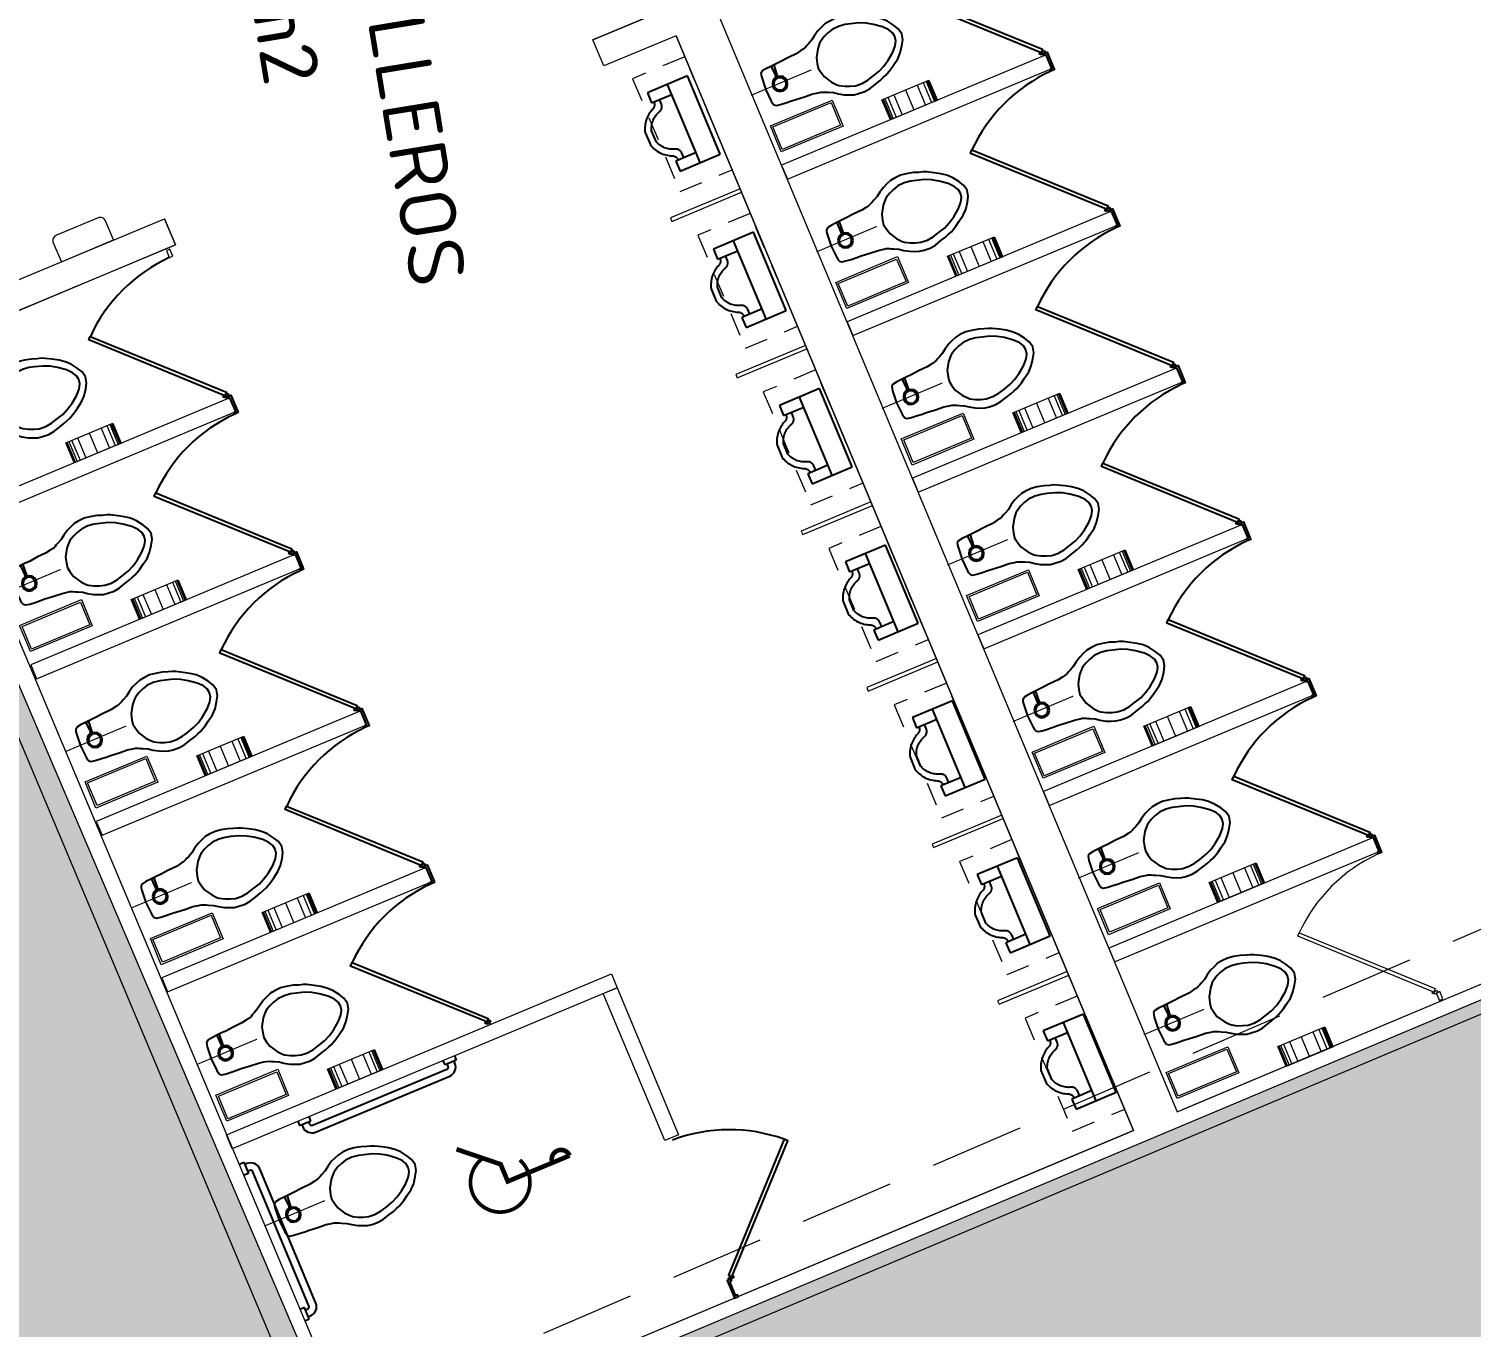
# Model space of a CAD drawing. Header units: metres. Extents: x 2 to 659295185, y -28 to 1124222152.
# Drawn here: x 655520.11 to 655527.76, y 1126304.49 to 1126311.37 of the extents above; entities that cross this region are included whole.
import ezdxf

# ---------------------------------------------------------------- set-up
doc = ezdxf.new("R2010")
doc.units = ezdxf.units.M
doc.header["$MEASUREMENT"] = 0
for name, pattern in [('CCSM_C1_CUERPO NS$0$CONTINUA', [0]), ('CCSM_C1_CUERPO NS$0$DASHED', [0.75, 0.5, -0.25]), ('CCSM_C1_CUERPO NS$0$HIDDEN2', [0.1875, 0.125, -0.0625]), ('CONTINUA', [0]), ('DASHDOT', [1, 0.5, -0.25, 0, -0.25])]:
    doc.linetypes.add(name, pattern=pattern)
doc.layers.get('0').update_dxf_attribs({"linetype": 'CONTINUOUS'})
for name, color, linetype, lineweight in [('- PUESTOS PARA DISCAPACITADOS', 141, 'CONTINUOUS', 0), ('CCSM_C1_CUERPO NS$0$A_AREAS DE SERVICIO', 2, 'CCSM_C1_CUERPO NS$0$CONTINUA', 30), ('LOCALES ASIGNADOS', 41, 'DASHDOT', 0), ('LOCALES PROPIOS', 101, 'CONTINUA', 0)]:
    doc.layers.add(name, color=color, linetype=linetype, lineweight=lineweight)
for name, color, linetype in [('A-PARED', 2, 'CONTINUA'), ('A-SANITARIOS', 3, 'CONTINUOUS'), ('CCSM_C1_CUERPO FM$0$A-AREAS COMERCIALES', 151, 'CONTINUOUS'), ('CCSM_C1_CUERPO NS$0$A-PARED', 2, 'CCSM_C1_CUERPO NS$0$CONTINUA'), ('CCSM_C1_CUERPO NS$0$A-PROYECCIONES', 5, 'CCSM_C1_CUERPO NS$0$DASHED'), ('CCSM_C1_CUERPO NS$0$A-SANITARIOS', 3, 'CONTINUOUS'), ('CCSM_C1_CUERPO NS$0$A-TEXTOS AREAS', 7, 'CONTINUOUS')]:
    doc.layers.add(name, color=color, linetype=linetype)
doc.layers.add('CCSM_C1_CUERPO NS$0$A-AREAS COMERCIALES', color=151, linetype='CONTINUOUS', plot=False)
doc.layers.add('CCSM_C1_CUERPO NS$0$A-AREAS SERVICIO', color=134, linetype='CONTINUOUS', plot=False)
doc.styles.add('CCSM_C1_CUERPO NS$0$Standard', font='txt_____.ttf')

# ---------------------------------------------------------------- blocks, each defined once
blk = doc.blocks.new('CCSM_C1_CUERPO NS$0$urinario')
at = {"linetype": 'Continuous'}
for p, q in [((-0.225, 0), (-0.225, 0.2308)), ((-0.225, 0.2308), (-0.1673, 0.2308)), ((-0.1673, 0.2308), (-0.1673, 0.1154)), ((0.1673, 0.1154), (0.1673, 0.2308)), ((0.1673, 0.2308), (0.225, 0.2308)), ((0.225, 0.2308), (0.225, 0)), ((0.225, 0.1154), (-0.225, 0.1154)), ((0.225, 0), (-0.225, 0))]:
    blk.add_line(p, q, dxfattribs=at)
for points in [[(-0.1673, 0.2178), (-0.1659, 0.2178), (-0.1634, 0.2179), (-0.1609, 0.2182), (-0.1585, 0.2186), (-0.1561, 0.2193), (-0.1537, 0.22), (-0.1514, 0.221), (-0.1491, 0.2221), (-0.147, 0.2234), (-0.147, 0.2234), (-0.145, 0.2248), (-0.143, 0.2264), (-0.1412, 0.2281), (-0.1396, 0.23), (-0.138, 0.2319), (-0.1366, 0.234), (-0.1354, 0.2362), (-0.1343, 0.2384), (-0.1307, 0.2459), (-0.1267, 0.2532), (-0.1223, 0.2603), (-0.1175, 0.2672), (-0.1123, 0.2737), (-0.1068, 0.28), (-0.1009, 0.286), (-0.0947, 0.2916), (-0.0946, 0.2917), (-0.0882, 0.297), (-0.0814, 0.3019), (-0.0744, 0.3065), (-0.0671, 0.3106), (-0.0596, 0.3144), (-0.052, 0.3177), (-0.0441, 0.3206), (-0.0361, 0.3231), (0.0361, 0.3231), (0.0441, 0.3206), (0.052, 0.3177), (0.0596, 0.3144), (0.0671, 0.3106), (0.0744, 0.3065), (0.0814, 0.302), (0.0882, 0.297), (0.0947, 0.2918), (0.0947, 0.2917), (0.0948, 0.2917), (0.1009, 0.286), (0.1068, 0.28), (0.1123, 0.2738), (0.1175, 0.2672), (0.1223, 0.2603), (0.1267, 0.2532), (0.1307, 0.2459), (0.1343, 0.2384), (0.1354, 0.2362), (0.1366, 0.234), (0.138, 0.2319), (0.1396, 0.23), (0.1413, 0.2282), (0.1431, 0.2265), (0.145, 0.2249), (0.147, 0.2234), (0.1471, 0.2234), (0.1492, 0.2221), (0.1514, 0.221), (0.1537, 0.22), (0.1561, 0.2193), (0.1585, 0.2186), (0.1609, 0.2182), (0.1634, 0.2179), (0.1658, 0.2178), (0.1659, 0.2178), (0.1673, 0.2178)], [(0.1673, 0.1859), (0.141, 0.1859), (0.1408, 0.1859), (0.1381, 0.186), (0.1354, 0.1863), (0.1327, 0.1869), (0.13, 0.1876), (0.1275, 0.1886), (0.125, 0.1898), (0.1226, 0.1911), (0.1203, 0.1927), (0.1182, 0.1944), (0.1162, 0.1963), (0.1143, 0.1984), (0.1126, 0.2006), (0.1111, 0.2029), (0.1098, 0.2053), (0.1087, 0.2079), (0.1078, 0.2105), (0.1055, 0.2172), (0.1029, 0.2238), (0.0998, 0.2302), (0.0964, 0.2364), (0.0926, 0.2424), (0.0884, 0.2482), (0.0839, 0.2537), (0.079, 0.2589), (0.0739, 0.2638), (0.0685, 0.2684), (0.0628, 0.2727), (0.0569, 0.2766), (0.0507, 0.2801), (0.0444, 0.2833), (0.0378, 0.2861), (0.0312, 0.2884), (0.031, 0.2885), (-0.031, 0.2885), (-0.0312, 0.2884), (-0.0378, 0.2861), (-0.0444, 0.2833), (-0.0507, 0.2801), (-0.0569, 0.2766), (-0.0628, 0.2727), (-0.0685, 0.2684), (-0.0739, 0.2638), (-0.079, 0.2589), (-0.0839, 0.2537), (-0.0884, 0.2482), (-0.0925, 0.2425), (-0.0963, 0.2365), (-0.0998, 0.2302), (-0.1028, 0.2238), (-0.1055, 0.2173), (-0.1077, 0.2105), (-0.1078, 0.2105), (-0.1087, 0.2079), (-0.1098, 0.2053), (-0.1111, 0.2029), (-0.1126, 0.2006), (-0.1143, 0.1984), (-0.1162, 0.1963), (-0.1182, 0.1944), (-0.1203, 0.1927), (-0.1226, 0.1911), (-0.125, 0.1898), (-0.1275, 0.1886), (-0.13, 0.1876), (-0.1327, 0.1869), (-0.1354, 0.1863), (-0.1381, 0.186), (-0.1408, 0.1859), (-0.1409, 0.1859), (-0.1673, 0.1859)]]:
    blk.add_lwpolyline(points, dxfattribs=at)
blk = doc.blocks.new('CCSM_C1_CUERPO NS$0$water')
at = {"linetype": 'Continuous'}
for p, q in [((-0.83, 26.23), (-1.78, 25.69)), ((0.24, 26.46), (-0.83, 26.23)), ((1.3, 26.21), (0.24, 26.46)), ((2.24, 25.65), (1.3, 26.21)), ((-3.68, 24.13), (-4.36, 23.23)), ((-2.85, 24.95), (-3.68, 24.13)), ((-2.23, 23.76), (-3.26, 22.43)), ((-1.78, 25.69), (-2.85, 24.95)), ((-1.32, 24.58), (-2.23, 23.76)), ((-0.56, 25.01), (-1.32, 24.58)), ((0.23, 25.12), (-0.56, 25.01)), ((1.01, 24.99), (0.23, 25.12)), ((1.76, 24.55), (1.01, 24.99)), ((2.65, 23.72), (1.76, 24.55)), ((3.29, 24.89), (2.24, 25.65)), ((3.67, 22.37), (2.65, 23.72)), ((4.11, 24.06), (3.29, 24.89)), ((4.85, 22.91), (4.11, 24.06)), ((-5.64, 21.04), (-5.92, 20.41)), ((-5, 22.17), (-5.64, 21.04)), ((-4.36, 23.23), (-5, 22.17)), ((-3.98, 21.3), (-4.54, 20.12)), ((-3.26, 22.43), (-3.98, 21.3)), ((4.36, 21.22), (3.67, 22.37)), ((4.9, 20.04), (4.36, 21.22)), ((5.4, 22.08), (4.85, 22.91)), ((6.01, 20.93), (5.4, 22.08)), ((6.21, 20.3), (6.01, 20.93)), ((-6.49, 18.72), (-6.77, 17.5)), ((-6.12, 19.7), (-6.49, 18.72)), ((-5.92, 20.41), (-6.12, 19.7)), ((-4.95, 18.71), (-5.24, 17.69)), ((-4.54, 20.12), (-4.95, 18.71)), ((5.29, 18.61), (4.9, 20.04)), ((5.55, 17.59), (5.29, 18.61)), ((6.48, 19.59), (6.21, 20.3)), ((6.74, 18.6), (6.48, 19.59)), ((7.09, 17.38), (6.74, 18.6)), ((-6.77, 17.5), (-6.94, 16.44)), ((-6.94, 16.44), (-6.87, 15.26)), ((-5.24, 17.69), (-5.4, 16.51)), ((-5.4, 16.51), (-5.34, 15.25)), ((5.7, 16.41), (5.55, 17.59)), ((5.61, 15.15), (5.7, 16.41)), ((7.23, 16.31), (7.09, 17.38)), ((7.14, 15.13), (7.23, 16.31)), ((-6.87, 15.26), (-6.76, 14.43)), ((-6.76, 14.43), (-6.45, 13.6)), ((-6.45, 13.6), (-6.11, 12.77)), ((-5.34, 15.25), (-5.07, 14.3)), ((-5.07, 14.3), (-4.72, 13.43)), ((-4.72, 13.43), (-4.22, 12.52)), ((4.44, 12.44), (4.96, 13.34)), ((4.96, 13.34), (5.32, 14.2)), ((5.32, 14.2), (5.61, 15.15)), ((6.33, 12.66), (6.7, 13.48)), ((6.7, 13.48), (7.02, 14.31)), ((7.02, 14.31), (7.14, 15.13)), ((-6.11, 12.77), (-5.56, 11.86)), ((-5.56, 11.86), (-5.02, 11.11)), ((-5.02, 11.11), (-4.63, 10.32)), ((-4.22, 12.52), (-3.95, 12.2)), ((-3.95, 12.2), (-3.16, 11.49)), ((-3.16, 11.49), (-1.79, 10.65)), ((-1.79, 10.65), (-0.73, 10.36)), ((0.92, 10.35), (1.99, 10.61)), ((1.99, 10.61), (3.37, 11.43)), ((3.37, 11.43), (4.16, 12.13)), ((4.16, 12.13), (4.44, 12.44)), ((4.82, 10.23), (5.22, 11.02)), ((5.22, 11.02), (5.77, 11.76)), ((5.77, 11.76), (6.33, 12.66)), ((-4.63, 10.32), (-4.44, 9.88)), ((-4.44, 9.88), (-4.28, 9.57)), ((-4.28, 9.57), (-4.09, 9.05)), ((-4.09, 9.05), (-4.02, 8.58)), ((-4.02, 8.58), (-3.83, 7.59)), ((-0.73, 10.36), (0.09, 10.2)), ((0.09, 10.2), (0.92, 10.35)), ((3.97, 7.52), (4.17, 8.51)), ((4.17, 8.51), (4.25, 8.98)), ((4.25, 8.98), (4.46, 9.49)), ((4.46, 9.49), (4.62, 9.8)), ((4.62, 9.8), (4.82, 10.23)), ((-3.83, 7.59), (-3.77, 6.02)), ((-3.77, 6.02), (-3.62, 4.36)), ((3.7, 4.3), (3.87, 5.95)), ((3.87, 5.95), (3.97, 7.52)), ((-3.62, 4.36), (-3.59, 3.54)), ((-3.59, 3.54), (-3.52, 2.47)), ((-1.67, 2.97), (-3.48, 3.1)), ((-3.48, 3.1), (-3.48, 2.55)), ((-3.48, 2.55), (-1.67, 2.61)), ((-1.67, 2.61), (-1.67, 2.97)), ((-1.39, 2.97), (-1.67, 2.97)), ((-1.67, 2.97), (-1.67, 2.57)), ((-1.39, 2.57), (-1.39, 2.97)), ((-1.35, 3.08), (-1.36, 2.45)), ((-1.23, 3.32), (-1.35, 2.81)), ((-1.23, 3.32), (-1.35, 2.81)), ((-1.15, 3.08), (-1.35, 3.08)), ((-1.35, 2.81), (-1.24, 2.26)), ((-1.35, 2.81), (-1.24, 2.26)), ((-0.95, 3.79), (-1.23, 3.32)), ((-0.95, 3.79), (-1.23, 3.32)), ((-1.16, 2.45), (-1.15, 3.08)), ((-0.99, 3.2), (-1.12, 2.81)), ((-0.99, 3.2), (-1.12, 2.81)), ((-1.12, 2.81), (-1, 2.37)), ((-1.12, 2.81), (-1, 2.37)), ((-0.76, 3.59), (-0.99, 3.2)), ((-0.76, 3.59), (-0.99, 3.2)), ((-0.48, 4.06), (-0.95, 3.79)), ((-0.48, 4.06), (-0.95, 3.79)), ((-0.4, 3.82), (-0.76, 3.59)), ((-0.4, 3.82), (-0.76, 3.59)), ((0.04, 4.17), (-0.48, 4.06)), ((0.04, 4.17), (-0.48, 4.06)), ((0.03, 3.9), (-0.4, 3.82)), ((0.03, 3.9), (-0.4, 3.82)), ((0.47, 3.81), (0.03, 3.9)), ((0.47, 3.81), (0.03, 3.9)), ((0.55, 4.05), (0.04, 4.17)), ((0.55, 4.05), (0.04, 4.17)), ((0.82, 3.58), (0.47, 3.81)), ((0.82, 3.58), (0.47, 3.81)), ((1.02, 3.77), (0.55, 4.05)), ((1.02, 3.77), (0.55, 4.05)), ((1.05, 3.18), (0.82, 3.58)), ((1.05, 3.18), (0.82, 3.58)), ((1.29, 3.3), (1.02, 3.77)), ((1.29, 3.3), (1.02, 3.77)), ((1.04, 2.35), (1.17, 2.78)), ((1.04, 2.35), (1.17, 2.78)), ((1.17, 2.78), (1.05, 3.18)), ((1.17, 2.78), (1.05, 3.18)), ((1.28, 2.23), (1.4, 2.78)), ((1.28, 2.23), (1.4, 2.78)), ((1.4, 2.78), (1.29, 3.3)), ((1.4, 2.78), (1.29, 3.3)), ((3.57, 2.41), (3.65, 3.47)), ((3.65, 3.47), (3.7, 4.3)), ((-3.52, 2.47), (-3.45, 1.49)), ((-3.45, 1.49), (-3.34, 0.74)), ((-3.34, 0.74), (-3.07, 0.38)), ((-3.07, 0.38), (-2.71, 0.26)), ((-2.71, 0.26), (-2.28, 0.18)), ((-2.28, 0.18), (0, 0)), ((-1.67, 2.57), (-1.39, 2.57)), ((-1.36, 2.45), (-1.16, 2.45)), ((-1.24, 2.26), (-0.97, 1.82)), ((-1.24, 2.26), (-0.97, 1.82)), ((-1, 2.37), (-0.77, 2.01)), ((-1, 2.37), (-0.77, 2.01)), ((-0.97, 1.82), (-0.5, 1.54)), ((-0.97, 1.82), (-0.5, 1.54)), ((-0.77, 2.01), (-0.42, 1.74)), ((-0.77, 2.01), (-0.42, 1.74)), ((-0.5, 1.54), (0.01, 1.42)), ((-0.5, 1.54), (0.01, 1.42)), ((-0.42, 1.74), (0.01, 1.65)), ((-0.42, 1.74), (0.01, 1.65)), ((0, 0), (2.28, 0.14)), ((0.01, 1.65), (0.45, 1.73)), ((0.01, 1.65), (0.45, 1.73)), ((0.01, 1.42), (0.53, 1.53)), ((0.01, 1.42), (0.53, 1.53)), ((0.45, 1.73), (0.81, 2)), ((0.45, 1.73), (0.81, 2)), ((0.53, 1.53), (1, 1.8)), ((0.53, 1.53), (1, 1.8)), ((0.81, 2), (1.04, 2.35)), ((0.81, 2), (1.04, 2.35)), ((1, 1.8), (1.28, 2.23)), ((1, 1.8), (1.28, 2.23)), ((2.28, 0.14), (2.72, 0.21)), ((2.72, 0.21), (3.07, 0.33)), ((3.07, 0.33), (3.35, 0.68)), ((3.35, 0.68), (3.48, 1.43)), ((3.48, 1.43), (3.57, 2.41))]:
    blk.add_line(p, q, dxfattribs=at)
at = {"linetype": 'Continuous', "const_width": 0.2}
blk.add_lwpolyline([(-0.09, -2.83), (-0.09, 8.98)], dxfattribs=at)
blk = doc.blocks.new('CCSM_C1_CUERPO NS$0$Cwc')
blk.add_lwpolyline([(0.0599, -1.5001), (0.6114, -0.9486), (0.6257, -0.9628), (0.0741, -1.5143)], close=True)
at = {"linetype": 'Continuous'}
for points in [[(0.04, -1.5202), (0.04, -1.5102), (0.05, -1.5102), (0.05, -1.5302), (-0.04, -1.5302), (-0.05, -1.5302), (-0.05, -1.5102), (-0.04, -1.5102), (-0.04, -1.5202)], [(0.05, -1.5202), (0.0599, -1.5202), (0.0599, -1.5001), (0.05, -1.5001)]]:
    blk.add_lwpolyline(points, close=True, dxfattribs=at)
blk.add_circle((0.0573, -1.4952), 0.005, dxfattribs=at)
blk.add_arc((-0.0034, -1.5406), 0.8539, 2.04075, 42.57009)
at = {"layer": 'CCSM_C1_CUERPO NS$0$A-SANITARIOS', "xscale": 0.02948293166271116, "yscale": 0.02948293166271116, "zscale": 0.02948293166271116, "rotation": 180.1952537620448}
blk.add_blockref('CCSM_C1_CUERPO NS$0$water', (0.4419, -0.0769), dxfattribs=at)
blk = doc.blocks.new('A$C477957CC')
at = {"color": 17}
for p, q in [((0.0644, 0.089), (0.8356, 0.089)), ((0, 0.025), (0.0644, 0.025)), ((0, 0), (0, 0.025)), ((0.0127, 0.025), (0.0127, 0.0373)), ((0.0517, 0.025), (0.0517, 0.0373)), ((0.0644, 0.05), (0.8356, 0.05)), ((0.0644, 0.025), (0.0644, 0)), ((0.8356, 0.025), (0.8356, 0)), ((0.9, 0.025), (0.8356, 0.025)), ((0.8483, 0.0373), (0.8483, 0.025)), ((0.8873, 0.0373), (0.8873, 0.025)), ((0.9, 0), (0.9, 0.025))]:
    blk.add_line(p, q, dxfattribs=at)
at = {"color": 17, "extrusion": (0, 0, -1)}
for centre, major_axis, start_param, end_param in [((0.0644, 0.0373), (-0.0366, 0.0366), 5.497787, 7.068583), ((0.8356, 0.0373), (-0.0366, 0.0366), 0.785398, 2.356194), ((0.0644, 0.0373), (-0.00898, 0.00898), 5.497787, 7.068583), ((0.8356, 0.0373), (-0.00898, 0.00898), 0.785398, 2.356194)]:
    blk.add_ellipse(centre, major_axis=major_axis, ratio=1, start_param=start_param, end_param=end_param, dxfattribs=at)
blk = doc.blocks.new('MINUSVALIDO')
at = {"color": 17}
for points, const_width in [([(-0.068, 3.362, 2.864365), (-0.29, 2.596, 2.026438)], 0.08), ([(0.251, 3.869), (-0.283, 3.02), (-0.678, 2.955), (-0.445, 1.532, 1), (-0.51, 1.926, 1)], 0.1)]:
    blk.add_lwpolyline(points, format="xyb", dxfattribs=dict(at, const_width=const_width))
blk = doc.blocks.new('water')
at = {"color": 17, "linetype": 'Continuous'}
for p, q in [((-0.83, 26.23), (-1.78, 25.69)), ((0.24, 26.46), (-0.83, 26.23)), ((1.3, 26.21), (0.24, 26.46)), ((2.24, 25.65), (1.3, 26.21)), ((-3.68, 24.13), (-4.36, 23.23)), ((-2.85, 24.95), (-3.68, 24.13)), ((-2.23, 23.76), (-3.26, 22.43)), ((-1.78, 25.69), (-2.85, 24.95)), ((-1.32, 24.58), (-2.23, 23.76)), ((-0.56, 25.01), (-1.32, 24.58)), ((0.23, 25.12), (-0.56, 25.01)), ((1.01, 24.99), (0.23, 25.12)), ((1.76, 24.55), (1.01, 24.99)), ((2.65, 23.72), (1.76, 24.55)), ((3.29, 24.89), (2.24, 25.65)), ((3.67, 22.37), (2.65, 23.72)), ((4.11, 24.06), (3.29, 24.89)), ((4.85, 22.91), (4.11, 24.06)), ((-5.64, 21.04), (-5.92, 20.41)), ((-5, 22.17), (-5.64, 21.04)), ((-4.36, 23.23), (-5, 22.17)), ((-3.98, 21.3), (-4.54, 20.12)), ((-3.26, 22.43), (-3.98, 21.3)), ((4.36, 21.22), (3.67, 22.37)), ((4.9, 20.04), (4.36, 21.22)), ((5.4, 22.08), (4.85, 22.91)), ((6.01, 20.93), (5.4, 22.08)), ((6.21, 20.3), (6.01, 20.93)), ((-6.49, 18.72), (-6.77, 17.5)), ((-6.12, 19.7), (-6.49, 18.72)), ((-5.92, 20.41), (-6.12, 19.7)), ((-4.95, 18.71), (-5.24, 17.69)), ((-4.54, 20.12), (-4.95, 18.71)), ((5.29, 18.61), (4.9, 20.04)), ((5.55, 17.59), (5.29, 18.61)), ((6.48, 19.59), (6.21, 20.3)), ((6.74, 18.6), (6.48, 19.59)), ((7.09, 17.38), (6.74, 18.6)), ((-6.77, 17.5), (-6.94, 16.44)), ((-6.94, 16.44), (-6.87, 15.26)), ((-5.24, 17.69), (-5.4, 16.51)), ((-5.4, 16.51), (-5.34, 15.25)), ((5.7, 16.41), (5.55, 17.59)), ((5.61, 15.15), (5.7, 16.41)), ((7.23, 16.31), (7.09, 17.38)), ((7.14, 15.13), (7.23, 16.31)), ((-6.87, 15.26), (-6.76, 14.43)), ((-6.76, 14.43), (-6.45, 13.6)), ((-6.45, 13.6), (-6.11, 12.77)), ((-5.34, 15.25), (-5.07, 14.3)), ((-5.07, 14.3), (-4.72, 13.43)), ((-4.72, 13.43), (-4.22, 12.52)), ((4.44, 12.44), (4.96, 13.34)), ((4.96, 13.34), (5.32, 14.2)), ((5.32, 14.2), (5.61, 15.15)), ((6.33, 12.66), (6.7, 13.48)), ((6.7, 13.48), (7.02, 14.31)), ((7.02, 14.31), (7.14, 15.13)), ((-6.11, 12.77), (-5.56, 11.86)), ((-5.56, 11.86), (-5.02, 11.11)), ((-5.02, 11.11), (-4.63, 10.32)), ((-4.22, 12.52), (-3.95, 12.2)), ((-3.95, 12.2), (-3.16, 11.49)), ((-3.16, 11.49), (-1.79, 10.65)), ((-1.79, 10.65), (-0.73, 10.36)), ((0.92, 10.35), (1.99, 10.61)), ((1.99, 10.61), (3.37, 11.43)), ((3.37, 11.43), (4.16, 12.13)), ((4.16, 12.13), (4.44, 12.44)), ((4.82, 10.23), (5.22, 11.02)), ((5.22, 11.02), (5.77, 11.76)), ((5.77, 11.76), (6.33, 12.66)), ((-4.63, 10.32), (-4.44, 9.88)), ((-4.44, 9.88), (-4.28, 9.57)), ((-4.28, 9.57), (-4.09, 9.05)), ((-4.09, 9.05), (-4.02, 8.58)), ((-4.02, 8.58), (-3.83, 7.59)), ((-0.73, 10.36), (0.09, 10.2)), ((0.09, 10.2), (0.92, 10.35)), ((3.97, 7.52), (4.17, 8.51)), ((4.17, 8.51), (4.25, 8.98)), ((4.25, 8.98), (4.46, 9.49)), ((4.46, 9.49), (4.62, 9.8)), ((4.62, 9.8), (4.82, 10.23)), ((-3.83, 7.59), (-3.77, 6.02)), ((-3.77, 6.02), (-3.62, 4.36)), ((3.7, 4.3), (3.87, 5.95)), ((3.87, 5.95), (3.97, 7.52)), ((-3.62, 4.36), (-3.59, 3.54)), ((-3.59, 3.54), (-3.52, 2.47)), ((-1.67, 2.97), (-3.48, 3.1)), ((-3.48, 3.1), (-3.48, 2.55)), ((-3.48, 2.55), (-1.67, 2.61)), ((-1.67, 2.61), (-1.67, 2.97)), ((-1.39, 2.97), (-1.67, 2.97)), ((-1.67, 2.97), (-1.67, 2.57)), ((-1.39, 2.57), (-1.39, 2.97)), ((-1.35, 3.08), (-1.36, 2.45)), ((-1.23, 3.32), (-1.35, 2.81)), ((-1.23, 3.32), (-1.35, 2.81)), ((-1.15, 3.08), (-1.35, 3.08)), ((-1.35, 2.81), (-1.24, 2.26)), ((-1.35, 2.81), (-1.24, 2.26)), ((-0.95, 3.79), (-1.23, 3.32)), ((-0.95, 3.79), (-1.23, 3.32)), ((-1.16, 2.45), (-1.15, 3.08)), ((-0.99, 3.2), (-1.12, 2.81)), ((-0.99, 3.2), (-1.12, 2.81)), ((-1.12, 2.81), (-1, 2.37)), ((-1.12, 2.81), (-1, 2.37)), ((-0.76, 3.59), (-0.99, 3.2)), ((-0.76, 3.59), (-0.99, 3.2)), ((-0.48, 4.06), (-0.95, 3.79)), ((-0.48, 4.06), (-0.95, 3.79)), ((-0.4, 3.82), (-0.76, 3.59)), ((-0.4, 3.82), (-0.76, 3.59)), ((0.04, 4.17), (-0.48, 4.06)), ((0.04, 4.17), (-0.48, 4.06)), ((0.03, 3.9), (-0.4, 3.82)), ((0.03, 3.9), (-0.4, 3.82)), ((0.47, 3.81), (0.03, 3.9)), ((0.47, 3.81), (0.03, 3.9)), ((0.55, 4.05), (0.04, 4.17)), ((0.55, 4.05), (0.04, 4.17)), ((0.82, 3.58), (0.47, 3.81)), ((0.82, 3.58), (0.47, 3.81)), ((1.02, 3.77), (0.55, 4.05)), ((1.02, 3.77), (0.55, 4.05)), ((1.05, 3.18), (0.82, 3.58)), ((1.05, 3.18), (0.82, 3.58)), ((1.29, 3.3), (1.02, 3.77)), ((1.29, 3.3), (1.02, 3.77)), ((1.04, 2.35), (1.17, 2.78)), ((1.04, 2.35), (1.17, 2.78)), ((1.17, 2.78), (1.05, 3.18)), ((1.17, 2.78), (1.05, 3.18)), ((1.28, 2.23), (1.4, 2.78)), ((1.28, 2.23), (1.4, 2.78)), ((1.4, 2.78), (1.29, 3.3)), ((1.4, 2.78), (1.29, 3.3)), ((3.57, 2.41), (3.65, 3.47)), ((3.65, 3.47), (3.7, 4.3)), ((-3.52, 2.47), (-3.45, 1.49)), ((-3.45, 1.49), (-3.34, 0.74)), ((-3.34, 0.74), (-3.07, 0.38)), ((-3.07, 0.38), (-2.71, 0.26)), ((-2.71, 0.26), (-2.28, 0.18)), ((-2.28, 0.18), (0, 0)), ((-1.67, 2.57), (-1.39, 2.57)), ((-1.36, 2.45), (-1.16, 2.45)), ((-1.24, 2.26), (-0.97, 1.82)), ((-1.24, 2.26), (-0.97, 1.82)), ((-1, 2.37), (-0.77, 2.01)), ((-1, 2.37), (-0.77, 2.01)), ((-0.97, 1.82), (-0.5, 1.54)), ((-0.97, 1.82), (-0.5, 1.54)), ((-0.77, 2.01), (-0.42, 1.74)), ((-0.77, 2.01), (-0.42, 1.74)), ((-0.5, 1.54), (0.01, 1.42)), ((-0.5, 1.54), (0.01, 1.42)), ((-0.42, 1.74), (0.01, 1.65)), ((-0.42, 1.74), (0.01, 1.65)), ((0, 0), (2.28, 0.14)), ((0.01, 1.65), (0.45, 1.73)), ((0.01, 1.65), (0.45, 1.73)), ((0.01, 1.42), (0.53, 1.53)), ((0.01, 1.42), (0.53, 1.53)), ((0.45, 1.73), (0.81, 2)), ((0.45, 1.73), (0.81, 2)), ((0.53, 1.53), (1, 1.8)), ((0.53, 1.53), (1, 1.8)), ((0.81, 2), (1.04, 2.35)), ((0.81, 2), (1.04, 2.35)), ((1, 1.8), (1.28, 2.23)), ((1, 1.8), (1.28, 2.23)), ((2.28, 0.14), (2.72, 0.21)), ((2.72, 0.21), (3.07, 0.33)), ((3.07, 0.33), (3.35, 0.68)), ((3.35, 0.68), (3.48, 1.43)), ((3.48, 1.43), (3.57, 2.41))]:
    blk.add_line(p, q, dxfattribs=at)
at = {"color": 17, "linetype": 'Continuous', "const_width": 0.2}
blk.add_lwpolyline([(-0.09, -2.83), (-0.09, 8.98)], dxfattribs=at)

msp = doc.modelspace()

# ---------------------------------------------------------------- hatches: boundary and pattern name
at = {"layer": 'LOCALES ASIGNADOS'}
h = msp.add_hatch(color=256, dxfattribs=at)
edge = h.paths.add_edge_path()
edge.add_arc((219491.1056, 1054914.3756), 441878.9229, 9.308049718, 9.309563548, ccw=False)
edge.add_line((655551.8097, 1126384.9626), (655564.5398, 1126387.0492))
edge.add_line((655564.5398, 1126387.0492), (655562.5867, 1126398.9652))
edge.add_line((655562.5867, 1126398.9652), (655552.3922, 1126397.2942))
edge.add_line((655552.3922, 1126397.2942), (655552.4569, 1126396.8995))
edge.add_line((655552.4569, 1126396.8995), (655549.9212, 1126396.4839))
h = msp.add_hatch(color=256, dxfattribs=at)
edge = h.paths.add_edge_path()
edge.add_line((655551.1062, 1126298.8145), (655550.6588, 1126300.5608))
edge.add_arc((655571.2475, 1126323.7686), 31.0242, 217.27656, 228.42229, ccw=False)
edge.add_arc((655567.1626, 1126320.7728), 25.9594, 203.9575, 217.47569, ccw=False)
edge.add_line((655543.4396, 1126310.2317), (655532.6959, 1126305.596))
edge.add_arc((655815.9766, 1126429.1483), 309.052, 203.105828, 203.564314, ccw=False)
edge.add_line((655531.7163, 1126307.8668), (655522.794, 1126304.1117))
edge.add_arc((603859.0704, 1103270.5705), 56565.7525, 24.01875684, 24.0290273, ccw=False)
edge.add_line((655526.922, 1126294.8505), (655551.1062, 1126298.8145))
at = {"layer": 'LOCALES PROPIOS'}
h = msp.add_hatch(color=101, dxfattribs=at)
edge = h.paths.add_edge_path()
edge.add_arc((655362.1026, 1126234.6841), 172.9787, 23.372698, 23.446836, ccw=False)
edge.add_line((655520.8873, 1126303.3066), (655521.8432, 1126303.71))
edge.add_line((655521.8432, 1126303.71), (655519.4825, 1126309.2388))
edge.add_line((655519.4825, 1126309.2388), (655510.6031, 1126305.5173))
edge.add_arc((655738.3676, 1126367.6406), 236.0846, 195.256446, 196.695439)
edge.add_line((655512.235, 1126299.8172), (655520.7984, 1126303.512))

# ---------------------------------------------------------------- linework, layer by layer
for points in [[(655522.5398, 1126306.1052), (655521.8183, 1126306.4015), (655521.8259, 1126306.4201), (655522.5475, 1126306.1238)], [(655523.8393, 1126304.7541), (655524.1356, 1126305.4756), (655524.117, 1126305.4832), (655523.8207, 1126304.7617)]]:
    msp.add_lwpolyline(points, close=True)
at = {"linetype": 'Continuous'}
for points in [[(655522.5622, 1126306.1038), (655522.5584, 1126306.1129), (655522.5398, 1126306.1052), (655522.5436, 1126306.096)], [(655523.8284, 1126304.7279), (655523.8377, 1126304.7318), (655523.8338, 1126304.741), (655523.8153, 1126304.7333), (655523.85, 1126304.6503), (655523.8539, 1126304.641), (655523.8724, 1126304.6488), (655523.8685, 1126304.658), (655523.8593, 1126304.6541)], [(655523.8246, 1126304.7372), (655523.8208, 1126304.7463), (655523.8393, 1126304.7541), (655523.8431, 1126304.7449)]]:
    msp.add_lwpolyline(points, close=True, dxfattribs=at)
for centre in [(655522.5363, 1126306.1009), (655523.8449, 1126304.7536)]:
    msp.add_circle(centre, 0.005, dxfattribs=at)
for centre, start, end in [((655522.6016, 1126306.0624), 114.71701, 155.24636), ((655523.8263, 1126304.6801), 70.10618, 110.63552)]:
    msp.add_arc(centre, 0.8539, start, end)
at = {"layer": 'A-PARED', "color": 17, "linetype": 'Continuous'}
msp.add_lwpolyline([(655523.1484, 1126306.2514), (655523.1485, 1126306.2515)], dxfattribs=at)
msp.add_lwpolyline([(655523.1485, 1126306.2515), (655523.1485, 1126306.2515)], close=True, dxfattribs=at)
at = {"layer": 'CCSM_C1_CUERPO FM$0$A-AREAS COMERCIALES', "lineweight": 5}
msp.add_lwpolyline([(655527.0883, 1126294.8777), (655551.1062, 1126298.8145), (655550.6588, 1126300.5608, -0.048671), (655546.5609, 1126304.9784, -0.059053), (655543.4396, 1126310.2317), (655532.6959, 1126305.596, 0.002628), (655531.7101, 1126307.8642), (655522.9288, 1126304.1665), (655527.0883, 1126294.8777)], format="xyb", dxfattribs=at)
at = {"layer": 'CCSM_C1_CUERPO NS$0$A-AREAS COMERCIALES', "lineweight": 5}
msp.add_lwpolyline([(655519.4826, 1126309.2387), (655521.8431, 1126303.7102), (655520.8873, 1126303.3066), (655520.7984, 1126303.5121), (655512.2351, 1126299.817, -0.006279), (655510.6031, 1126305.5173), (655519.4826, 1126309.2387)], format="xyb", dxfattribs=at)
at = {"layer": 'CCSM_C1_CUERPO NS$0$A-AREAS SERVICIO', "lineweight": 5}
msp.add_lwpolyline([(655523.5331, 1126319.4172), (655522.953, 1126320.8005), (655522.3999, 1126320.568, 0.955412), (655523.6025, 1126317.2971), (655523.6876, 1126317.0948), (655522.2535, 1126316.4919), (655524.2792, 1126311.6438), (655523.7742, 1126311.4327), (655526.2009, 1126305.6281), (655531.4561, 1126307.8383), (655531.258, 1126308.2974), (655531.4184, 1126308.3675), (655526.5063, 1126320.1239), (655523.1752, 1126318.7236), (655522.9812, 1126319.1852)], format="xyb", close=True, dxfattribs=at)
at = {"layer": 'CCSM_C1_CUERPO NS$0$A-PARED', "lineweight": 5}
for p, q in [((655523.9907, 1126311.6858), (655523.1029, 1126311.3149)), ((655523.1608, 1126311.1765), (655523.1029, 1126311.3149)), ((655523.5435, 1126311.3365), (655523.1608, 1126311.1765)), ((655523.5435, 1126311.3365), (655525.9694, 1126305.5303)), ((655519.3734, 1126309.7566), (655520.8313, 1126310.3658)), ((655520.8892, 1126310.2274), (655520.8313, 1126310.3658)), ((655519.4315, 1126309.6184), (655520.8892, 1126310.2274)), ((655521.6893, 1126303.7311), (655519.4195, 1126309.1308)), ((655531.4561, 1126307.8383), (655526.2264, 1126305.6384)), ((655525.9694, 1126305.5303), (655521.8737, 1126303.8086))]:
    msp.add_line(p, q, dxfattribs=at)
for points in [[(655518.6967, 1126316.8416), (655516.7407, 1126316.0193), (655519.3598, 1126309.751), (655520.8313, 1126310.3658), (655520.8892, 1126310.2274), (655519.4328, 1126309.6152), (655521.8737, 1126303.8086), (655525.9694, 1126305.5303), (655523.5435, 1126311.3365), (655523.1608, 1126311.1765), (655523.1029, 1126311.3149), (655523.9907, 1126311.6858), (655522.023, 1126316.395), (655521.2055, 1126316.0514)], [(655522.8992, 1126304.0742), (655531.6735, 1126307.7769)]]:
    msp.add_lwpolyline(points, dxfattribs=at)
at = {"layer": 'CCSM_C1_CUERPO NS$0$A-PARED', "linetype": 'Continuous', "lineweight": 5}
for points in [[(655524.1028, 1126310.6497), (655524.1337, 1126310.5759), (655525.5363, 1126311.1619), (655525.5054, 1126311.2357)], [(655524.4498, 1126309.8193), (655524.4806, 1126309.7455), (655525.8833, 1126310.3315), (655525.8524, 1126310.4053)], [(655524.7968, 1126308.9888), (655524.8276, 1126308.915), (655526.2302, 1126309.5011), (655526.1994, 1126309.5749)], [(655519.7757, 1126308.8303), (655519.8065, 1126308.7565), (655521.2091, 1126309.3425), (655521.1783, 1126309.4163)], [(655525.1437, 1126308.1584), (655525.1746, 1126308.0846), (655526.5772, 1126308.6707), (655526.5463, 1126308.7445)], [(655520.1226, 1126307.9998), (655520.1535, 1126307.926), (655521.5561, 1126308.5121), (655521.5253, 1126308.5859)], [(655525.4907, 1126307.328), (655525.5215, 1126307.2542), (655526.9242, 1126307.8402), (655526.8933, 1126307.914)], [(655520.4696, 1126307.1694), (655520.5005, 1126307.0956), (655521.9031, 1126307.6816), (655521.8722, 1126307.7555)], [(655525.8376, 1126306.4975), (655525.8684, 1126306.4237), (655527.271, 1126307.0098), (655527.2402, 1126307.0836)], [(655520.8166, 1126306.339), (655520.8474, 1126306.2652), (655522.25, 1126306.8512), (655522.2192, 1126306.925)]]:
    msp.add_lwpolyline(points, close=True, dxfattribs=at)
for points in [[(655523.2315, 1126306.2862), (655523.2315, 1126306.2862), (655523.2315, 1126306.2862), (655523.2315, 1126306.2862), (655523.2315, 1126306.2862), (655521.1908, 1126305.4332), (655521.1598, 1126305.507), (655523.2007, 1126306.36), (655523.2315, 1126306.2862)], [(655523.5569, 1126305.5074), (655523.4831, 1126305.4765), (655523.1576, 1126306.2555), (655523.2315, 1126306.2862), (655523.5569, 1126305.5074)]]:
    msp.add_lwpolyline(points, dxfattribs=at)
at = {"layer": 'CCSM_C1_CUERPO NS$0$A-PROYECCIONES', "lineweight": 5}
msp.add_lwpolyline([(655520.7764, 1126303.5629), (655531.3351, 1126308.1186)], dxfattribs=at)
at = {"layer": 'CCSM_C1_CUERPO NS$0$A-SANITARIOS', "linetype": 'Continuous', "lineweight": 5}
for p, q in [((655524.8221, 1126311.0749), (655524.8664, 1126310.9687)), ((655524.8532, 1126311.0879), (655524.8976, 1126310.9818)), ((655524.8688, 1126311.0944), (655524.9131, 1126310.9883)), ((655524.9209, 1126310.9915), (655524.8766, 1126311.0976)), ((655524.8805, 1126311.0992), (655524.9248, 1126310.9931)), ((655524.6391, 1126310.9984), (655524.6835, 1126310.8923)), ((655524.6874, 1126310.8939), (655524.643, 1126311)), ((655524.6508, 1126311.0033), (655524.6951, 1126310.8972)), ((655524.6664, 1126311.0098), (655524.7107, 1126310.9037)), ((655524.6975, 1126311.0228), (655524.7419, 1126310.9167)), ((655524.7598, 1126311.0488), (655524.8041, 1126310.9427)), ((655524.9131, 1126310.9883), (655524.9287, 1126310.9948)), ((655525.1691, 1126310.2444), (655525.2134, 1126310.1383)), ((655525.2002, 1126310.2574), (655525.2445, 1126310.1513)), ((655525.2158, 1126310.2639), (655525.2601, 1126310.1578)), ((655525.2679, 1126310.1611), (655525.2235, 1126310.2672)), ((655525.2274, 1126310.2688), (655525.2718, 1126310.1627)), ((655524.9861, 1126310.168), (655525.0304, 1126310.0619)), ((655525.0343, 1126310.0635), (655524.99, 1126310.1696)), ((655524.9978, 1126310.1729), (655525.0421, 1126310.0668)), ((655525.0133, 1126310.1794), (655525.0577, 1126310.0733)), ((655525.0445, 1126310.1924), (655525.0888, 1126310.0863)), ((655525.1068, 1126310.2184), (655525.1511, 1126310.1123)), ((655525.4537, 1126309.388), (655525.4981, 1126309.2819)), ((655525.516, 1126309.414), (655525.5604, 1126309.3079)), ((655525.5472, 1126309.427), (655525.5915, 1126309.3209)), ((655525.5627, 1126309.4335), (655525.6071, 1126309.3274)), ((655525.6149, 1126309.3307), (655525.5705, 1126309.4368)), ((655525.5744, 1126309.4384), (655525.6187, 1126309.3323)), ((655525.3331, 1126309.3376), (655525.3774, 1126309.2315)), ((655525.3813, 1126309.2331), (655525.337, 1126309.3392)), ((655525.3447, 1126309.3424), (655525.3891, 1126309.2363)), ((655525.3603, 1126309.3489), (655525.4046, 1126309.2428)), ((655525.3915, 1126309.362), (655525.4358, 1126309.2558)), ((655520.4326, 1126309.2294), (655520.477, 1126309.1233)), ((655520.4949, 1126309.2554), (655520.5393, 1126309.1493)), ((655520.5261, 1126309.2684), (655520.5704, 1126309.1623)), ((655520.5416, 1126309.2749), (655520.586, 1126309.1688)), ((655520.5938, 1126309.1721), (655520.5494, 1126309.2782)), ((655520.5533, 1126309.2798), (655520.5977, 1126309.1737)), ((655520.312, 1126309.179), (655520.3563, 1126309.0729)), ((655520.3602, 1126309.0745), (655520.3159, 1126309.1806)), ((655520.3237, 1126309.1839), (655520.368, 1126309.0778)), ((655520.3392, 1126309.1904), (655520.3836, 1126309.0843)), ((655520.3704, 1126309.2034), (655520.4147, 1126309.0973)), ((655520.586, 1126309.1688), (655520.6015, 1126309.1753)), ((655525.8001, 1126308.5573), (655525.8445, 1126308.4512)), ((655525.8624, 1126308.5833), (655525.9067, 1126308.4772)), ((655525.8935, 1126308.5963), (655525.9379, 1126308.4902)), ((655525.9091, 1126308.6029), (655525.9534, 1126308.4967)), ((655525.9612, 1126308.5), (655525.9169, 1126308.6061)), ((655525.9208, 1126308.6077), (655525.9651, 1126308.5016)), ((655525.6794, 1126308.5069), (655525.7238, 1126308.4008)), ((655525.7277, 1126308.4024), (655525.6833, 1126308.5085)), ((655525.6911, 1126308.5118), (655525.7355, 1126308.4057)), ((655525.7067, 1126308.5183), (655525.751, 1126308.4122)), ((655525.7378, 1126308.5313), (655525.7822, 1126308.4252)), ((655520.7796, 1126308.399), (655520.824, 1126308.2929)), ((655520.8419, 1126308.425), (655520.8862, 1126308.3189)), ((655520.873, 1126308.438), (655520.9174, 1126308.3319)), ((655520.8886, 1126308.4445), (655520.9329, 1126308.3384)), ((655520.9407, 1126308.3417), (655520.8964, 1126308.4478)), ((655520.9003, 1126308.4494), (655520.9446, 1126308.3433)), ((655520.6589, 1126308.3486), (655520.7033, 1126308.2424)), ((655520.7072, 1126308.2441), (655520.6628, 1126308.3502)), ((655520.6706, 1126308.3534), (655520.715, 1126308.2473)), ((655520.6862, 1126308.3599), (655520.7305, 1126308.2538)), ((655520.7173, 1126308.373), (655520.7617, 1126308.2668)), ((655526.3088, 1126307.6698), (655526.2645, 1126307.7759)), ((655526.2683, 1126307.7776), (655526.3127, 1126307.6714)), ((655526.0854, 1126307.7011), (655526.1297, 1126307.595)), ((655526.1477, 1126307.7271), (655526.192, 1126307.621)), ((655526.21, 1126307.7532), (655526.2543, 1126307.647)), ((655526.2411, 1126307.7662), (655526.2854, 1126307.6601)), ((655526.2567, 1126307.7727), (655526.301, 1126307.6666)), ((655526.027, 1126307.6767), (655526.0713, 1126307.5706)), ((655526.0752, 1126307.5722), (655526.0309, 1126307.6783)), ((655526.0387, 1126307.6816), (655526.083, 1126307.5755)), ((655526.0543, 1126307.6881), (655526.0986, 1126307.582)), ((655521.1266, 1126307.5686), (655521.1709, 1126307.4624)), ((655521.1889, 1126307.5946), (655521.2332, 1126307.4885)), ((655521.22, 1126307.6076), (655521.2643, 1126307.5015)), ((655521.2356, 1126307.6141), (655521.2799, 1126307.508)), ((655521.2877, 1126307.5112), (655521.2434, 1126307.6173)), ((655521.2473, 1126307.619), (655521.2916, 1126307.5129)), ((655521.0059, 1126307.5181), (655521.0503, 1126307.412)), ((655521.0541, 1126307.4137), (655521.0098, 1126307.5198)), ((655521.0176, 1126307.523), (655521.0619, 1126307.4169)), ((655521.0332, 1126307.5295), (655521.0775, 1126307.4234)), ((655521.0643, 1126307.5425), (655521.1086, 1126307.4364)), ((655526.5881, 1126306.9357), (655526.6324, 1126306.8296)), ((655526.6036, 1126306.9423), (655526.648, 1126306.8361)), ((655526.6558, 1126306.8394), (655526.6114, 1126306.9455)), ((655526.6153, 1126306.9471), (655526.6597, 1126306.841)), ((655526.4012, 1126306.8577), (655526.4456, 1126306.7516)), ((655526.4324, 1126306.8707), (655526.4767, 1126306.7646)), ((655526.4946, 1126306.8967), (655526.539, 1126306.7906)), ((655526.5569, 1126306.9227), (655526.6013, 1126306.8166)), ((655521.582, 1126306.7834), (655521.6263, 1126306.6773)), ((655521.6341, 1126306.6806), (655521.5897, 1126306.7867)), ((655521.5936, 1126306.7883), (655521.638, 1126306.6822)), ((655526.374, 1126306.8463), (655526.4183, 1126306.7402)), ((655526.4222, 1126306.7418), (655526.3779, 1126306.8479)), ((655526.3857, 1126306.8512), (655526.43, 1126306.7451)), ((655521.4107, 1126306.7119), (655521.455, 1126306.6058)), ((655521.473, 1126306.7379), (655521.5173, 1126306.6318)), ((655521.5353, 1126306.7639), (655521.5796, 1126306.6578)), ((655521.5664, 1126306.7769), (655521.6107, 1126306.6708)), ((655521.3523, 1126306.6875), (655521.3966, 1126306.5814)), ((655521.4005, 1126306.583), (655521.3562, 1126306.6891)), ((655521.364, 1126306.6923), (655521.4083, 1126306.5862)), ((655521.3795, 1126306.6989), (655521.4239, 1126306.5927)), ((655526.8578, 1126306.0272), (655526.9022, 1126305.9211)), ((655526.9201, 1126306.0532), (655526.9644, 1126305.9471)), ((655526.9512, 1126306.0662), (655526.9956, 1126305.9601)), ((655526.9668, 1126306.0727), (655527.0112, 1126305.9666)), ((655527.0189, 1126305.9699), (655526.9746, 1126306.076)), ((655526.9785, 1126306.0776), (655527.0228, 1126305.9715)), ((655521.914, 1126305.9467), (655521.9583, 1126305.8406)), ((655521.9295, 1126305.9532), (655521.9739, 1126305.8471)), ((655521.9816, 1126305.8504), (655521.9373, 1126305.9565)), ((655521.9412, 1126305.9581), (655521.9855, 1126305.852)), ((655526.7371, 1126305.9768), (655526.7815, 1126305.8707)), ((655526.7854, 1126305.8723), (655526.741, 1126305.9784)), ((655526.7488, 1126305.9817), (655526.7932, 1126305.8755)), ((655526.7644, 1126305.9882), (655526.8087, 1126305.882)), ((655526.7955, 1126306.0012), (655526.8399, 1126305.8951)), ((655521.7271, 1126305.8687), (655521.7714, 1126305.7626)), ((655521.7582, 1126305.8817), (655521.8026, 1126305.7756)), ((655521.8205, 1126305.9077), (655521.8649, 1126305.8016)), ((655521.8828, 1126305.9337), (655521.9271, 1126305.8276)), ((655521.6999, 1126305.8573), (655521.7442, 1126305.7512)), ((655521.7481, 1126305.7528), (655521.7037, 1126305.8589)), ((655521.7115, 1126305.8622), (655521.7559, 1126305.7561))]:
    msp.add_line(p, q, dxfattribs=at)
at = {"layer": 'CCSM_C1_CUERPO NS$0$A-SANITARIOS', "linetype": 'CCSM_C1_CUERPO NS$0$HIDDEN2', "lineweight": 5}
for points in [[(655523.5894, 1126311.2248), (655523.3128, 1126311.1086), (655523.5647, 1126310.5094), (655523.8413, 1126310.6256)], [(655523.9357, 1126310.3942), (655523.6591, 1126310.2779), (655523.911, 1126309.6787), (655524.1876, 1126309.795)], [(655524.2827, 1126309.5637), (655524.0061, 1126309.4475), (655524.258, 1126308.8483), (655524.5346, 1126308.9645)], [(655524.6296, 1126308.7333), (655524.3531, 1126308.6171), (655524.605, 1126308.0178), (655524.8815, 1126308.1341)], [(655524.9766, 1126307.9029), (655524.7, 1126307.7867), (655524.9519, 1126307.1875), (655525.2285, 1126307.3037)], [(655525.3236, 1126307.0725), (655525.047, 1126306.9562), (655525.2989, 1126306.357), (655525.5754, 1126306.4733)], [(655525.6705, 1126306.2421), (655525.394, 1126306.1258), (655525.6458, 1126305.5266), (655525.9224, 1126305.6429)]]:
    msp.add_lwpolyline(points, close=True, dxfattribs=at)
at = {"layer": 'CCSM_C1_CUERPO NS$0$A-SANITARIOS', "linetype": 'Continuous', "lineweight": 5}
for points in [[(655524.6352, 1126310.9968), (655524.8844, 1126311.1009), (655524.9287, 1126310.9948), (655524.6796, 1126310.8907)], [(655524.0436, 1126310.8586), (655524.3711, 1126310.9954), (655524.429, 1126310.857), (655524.1014, 1126310.7202)], [(655524.0567, 1126310.8532), (655524.3658, 1126310.9823), (655524.4159, 1126310.8624), (655524.1068, 1126310.7332)], [(655524.9822, 1126310.1664), (655525.2313, 1126310.2704), (655525.2757, 1126310.1643), (655525.0265, 1126310.0602)], [(655524.3906, 1126310.0281), (655524.7181, 1126310.165), (655524.7759, 1126310.0266), (655524.4484, 1126309.8897)], [(655524.4036, 1126310.0228), (655524.7127, 1126310.1519), (655524.7629, 1126310.032), (655524.4538, 1126309.9028)], [(655525.3292, 1126309.3359), (655525.5783, 1126309.44), (655525.6226, 1126309.3339), (655525.3735, 1126309.2298)], [(655524.7375, 1126309.1977), (655525.0651, 1126309.3346), (655525.1229, 1126309.1962), (655524.7954, 1126309.0593)], [(655524.7506, 1126309.1923), (655525.0597, 1126309.3215), (655525.1098, 1126309.2015), (655524.8007, 1126309.0724)], [(655520.3081, 1126309.1774), (655520.5572, 1126309.2814), (655520.6015, 1126309.1753), (655520.3524, 1126309.0712)], [(655525.6756, 1126308.5053), (655525.9247, 1126308.6094), (655525.969, 1126308.5032), (655525.7199, 1126308.3992)], [(655525.0839, 1126308.367), (655525.4115, 1126308.5039), (655525.4693, 1126308.3655), (655525.1417, 1126308.2286)], [(655525.097, 1126308.3617), (655525.4061, 1126308.4908), (655525.4562, 1126308.3709), (655525.1471, 1126308.2417)], [(655520.6551, 1126308.3469), (655520.9042, 1126308.451), (655520.9485, 1126308.3449), (655520.6994, 1126308.2408)], [(655520.0634, 1126308.2087), (655520.391, 1126308.3456), (655520.4488, 1126308.2072), (655520.1212, 1126308.0703)], [(655520.0765, 1126308.2033), (655520.3856, 1126308.3325), (655520.4357, 1126308.2125), (655520.1266, 1126308.0834)], [(655526.0231, 1126307.6751), (655526.2722, 1126307.7792), (655526.3166, 1126307.6731), (655526.0674, 1126307.569)], [(655525.4315, 1126307.5369), (655525.759, 1126307.6737), (655525.8169, 1126307.5353), (655525.4893, 1126307.3985)], [(655525.4445, 1126307.5315), (655525.7537, 1126307.6606), (655525.8038, 1126307.5407), (655525.4947, 1126307.4115)], [(655521.002, 1126307.5165), (655521.2512, 1126307.6206), (655521.2955, 1126307.5145), (655521.0464, 1126307.4104)], [(655520.4104, 1126307.3783), (655520.7379, 1126307.5151), (655520.7958, 1126307.3767), (655520.4682, 1126307.2399)], [(655520.4235, 1126307.3729), (655520.7326, 1126307.5021), (655520.7827, 1126307.3821), (655520.4736, 1126307.253)], [(655526.3701, 1126306.8447), (655526.6192, 1126306.9488), (655526.6635, 1126306.8426), (655526.4144, 1126306.7386)], [(655521.3484, 1126306.6858), (655521.5975, 1126306.7899), (655521.6419, 1126306.6838), (655521.3927, 1126306.5797)], [(655525.7784, 1126306.7064), (655526.106, 1126306.8433), (655526.1638, 1126306.7049), (655525.8363, 1126306.568)], [(655525.7915, 1126306.7011), (655526.1006, 1126306.8302), (655526.1507, 1126306.7103), (655525.8416, 1126306.5811)], [(655520.7568, 1126306.5476), (655521.0843, 1126306.6845), (655521.1421, 1126306.5461), (655520.8146, 1126306.4092)], [(655520.7698, 1126306.5422), (655521.0789, 1126306.6714), (655521.1291, 1126306.5514), (655520.82, 1126306.4223)], [(655526.7333, 1126305.9751), (655526.9824, 1126306.0792), (655527.0267, 1126305.9731), (655526.7776, 1126305.869)], [(655521.696, 1126305.8557), (655521.9451, 1126305.9598), (655521.9894, 1126305.8536), (655521.7403, 1126305.7496)], [(655526.1416, 1126305.8369), (655526.4692, 1126305.9738), (655526.527, 1126305.8354), (655526.1994, 1126305.6985)], [(655526.1547, 1126305.8316), (655526.4638, 1126305.9607), (655526.5139, 1126305.8408), (655526.2048, 1126305.7116)], [(655521.1043, 1126305.7174), (655521.4319, 1126305.8543), (655521.4897, 1126305.7159), (655521.1621, 1126305.579)], [(655521.1174, 1126305.7121), (655521.4265, 1126305.8412), (655521.4766, 1126305.7213), (655521.1675, 1126305.5921)]]:
    msp.add_lwpolyline(points, close=True, dxfattribs=at)
at = {"layer": 'CCSM_C1_CUERPO NS$0$A-SANITARIOS', "lineweight": 5}
for points in [[(655523.8905, 1126310.506), (655523.8828, 1126310.5245), (655523.5136, 1126310.3702), (655523.5213, 1126310.3518)], [(655520.8413, 1126310.1967), (655520.8567, 1126310.1598), (655520.8751, 1126310.1675), (655520.8597, 1126310.2044)], [(655524.2375, 1126309.6756), (655524.2298, 1126309.6941), (655523.8606, 1126309.5398), (655523.8683, 1126309.5213)], [(655524.5844, 1126308.8452), (655524.5767, 1126308.8636), (655524.2075, 1126308.7094), (655524.2152, 1126308.6909)], [(655524.9314, 1126308.0148), (655524.9237, 1126308.0332), (655524.5545, 1126307.879), (655524.5622, 1126307.8605)], [(655525.2784, 1126307.1843), (655525.2707, 1126307.2028), (655524.9015, 1126307.0485), (655524.9092, 1126307.0301)], [(655527.5608, 1126306.2637), (655526.8393, 1126306.56), (655526.8469, 1126306.5786), (655527.5684, 1126306.2823)], [(655525.6253, 1126306.3539), (655525.6176, 1126306.3724), (655525.2484, 1126306.2181), (655525.2562, 1126306.1997)], [(655527.5832, 1126306.2623), (655527.5794, 1126306.2715), (655527.5608, 1126306.2637), (655527.5646, 1126306.2546)], [(655527.5924, 1126306.2662), (655527.5739, 1126306.2585), (655527.5901, 1126306.2195), (655527.6087, 1126306.2272)]]:
    msp.add_lwpolyline(points, close=True, dxfattribs=at)
at = {"layer": 'CCSM_C1_CUERPO NS$0$A-SANITARIOS', "linetype": 'CCSM_C1_CUERPO NS$0$CONTINUA', "lineweight": 5}
msp.add_lwpolyline([(655520.4793, 1126310.3707), (655520.258, 1126310.2777, 0.414214), (655520.242, 1126310.2384), (655520.2846, 1126310.137), (655520.5612, 1126310.2533), (655520.5185, 1126310.3547, 0.414214)], format="xyb", close=True, dxfattribs=at)
at = {"layer": 'CCSM_C1_CUERPO NS$0$A-SANITARIOS', "lineweight": 5}
msp.add_circle((655527.5572, 1126306.2594), 0.005, dxfattribs=at)
msp.add_arc((655527.6226, 1126306.221), 0.8539, 114.71701, 155.24636, dxfattribs=at)
at = {"layer": 'CCSM_C1_CUERPO NS$0$A_AREAS DE SERVICIO', "lineweight": 5}
msp.add_lwpolyline([(655523.0807, 1126316.8396), (655522.2535, 1126316.4919), (655524.2213, 1126311.7822), (655525.1323, 1126312.1629), (655525.1902, 1126312.0245), (655523.7742, 1126311.4328), (655526.2009, 1126305.6281), (655531.4561, 1126307.8383)], dxfattribs=at)

# ---------------------------------------------------------------- block references
at = {"layer": '- PUESTOS PARA DISCAPACITADOS', "color": 17, "xscale": 0.2461671022038754, "yscale": 0.2461671022038754, "zscale": 0.2461671022038754, "rotation": 103.3687308377021}
msp.add_blockref('MINUSVALIDO', (655523.3205, 1126305.5903), dxfattribs=at)
at = {"layer": 'A-SANITARIOS', "color": 17, "xscale": -1}
for p, rotation in [((655521.5381, 1126305.5785), 202.6762685890242), ((655521.5761, 1126304.5209), 292.6762685618348)]:
    msp.add_blockref('A$C477957CC', p, dxfattribs=dict(at, rotation=rotation))
at = {"layer": 'A-SANITARIOS', "color": 17, "xscale": 0.02948293163820959, "yscale": 0.02948293163820959, "zscale": 0.02948293163820959, "rotation": 292.8715223859808}
msp.add_blockref('water', (655521.4387, 1126305.0524), dxfattribs=at)
at = {"layer": 'CCSM_C1_CUERPO NS$0$A-SANITARIOS', "lineweight": 5, "rotation": 112.6762685864527}
for p in [(655524.118, 1126310.6127), (655524.465, 1126309.7823), (655524.812, 1126308.9519), (655519.7909, 1126308.7933), (655525.1589, 1126308.1214), (655520.1379, 1126307.9628), (655525.5059, 1126307.291), (655520.4848, 1126307.1324), (655525.8529, 1126306.4606), (655520.8318, 1126306.302)]:
    msp.add_blockref('CCSM_C1_CUERPO NS$0$Cwc', p, dxfattribs=at)
at = {"layer": 'CCSM_C1_CUERPO NS$0$A-SANITARIOS', "lineweight": 5, "xscale": -1, "rotation": 112.6762685505374}
for p in [(655523.6914, 1126310.9152), (655524.0412, 1126310.086), (655524.391, 1126309.2568), (655524.7408, 1126308.4275), (655525.0962, 1126307.6007), (655525.4404, 1126306.7691), (655525.7902, 1126305.9398)]:
    msp.add_blockref('CCSM_C1_CUERPO NS$0$urinario', p, dxfattribs=at)
at = {"layer": 'CCSM_C1_CUERPO NS$0$A-SANITARIOS', "lineweight": 5, "extrusion": (0, 0, -1), "xscale": -0.02948293163820959, "yscale": 0.02948293159715831, "zscale": -0.02948293163820959, "rotation": 67.12847761401925}
msp.add_blockref('CCSM_C1_CUERPO NS$0$water', (-655526.1003, 1126306.0675), dxfattribs=at)
at = {"layer": 'CCSM_C1_CUERPO NS$0$A-SANITARIOS', "xscale": 0.02948293163820959, "yscale": 0.02948293163820959, "zscale": 0.02948293163820959, "rotation": 292.8715223859808}
msp.add_blockref('CCSM_C1_CUERPO NS$0$water', (655521.0793, 1126305.9089), dxfattribs=at)

# ---------------------------------------------------------------- texts
at = {"layer": 'CCSM_C1_CUERPO NS$0$A-TEXTOS AREAS', "lineweight": 5, "char_height": 0.3, "width": 7.536618, "attachment_point": 3, "rotation": 279.30912, "style": 'CCSM_C1_CUERPO NS$0$Standard'}
for s, insert in [('{\\Fromans|c0;SANITARIOS CABALLEROS}', (655522.4377, 1126310.0383)), ('{\\Fromans|c0;65.55m2}', (655521.6598, 1126311.1077))]:
    msp.add_mtext(s, dxfattribs=dict(at, insert=insert))

doc.saveas('drawing.dxf')
